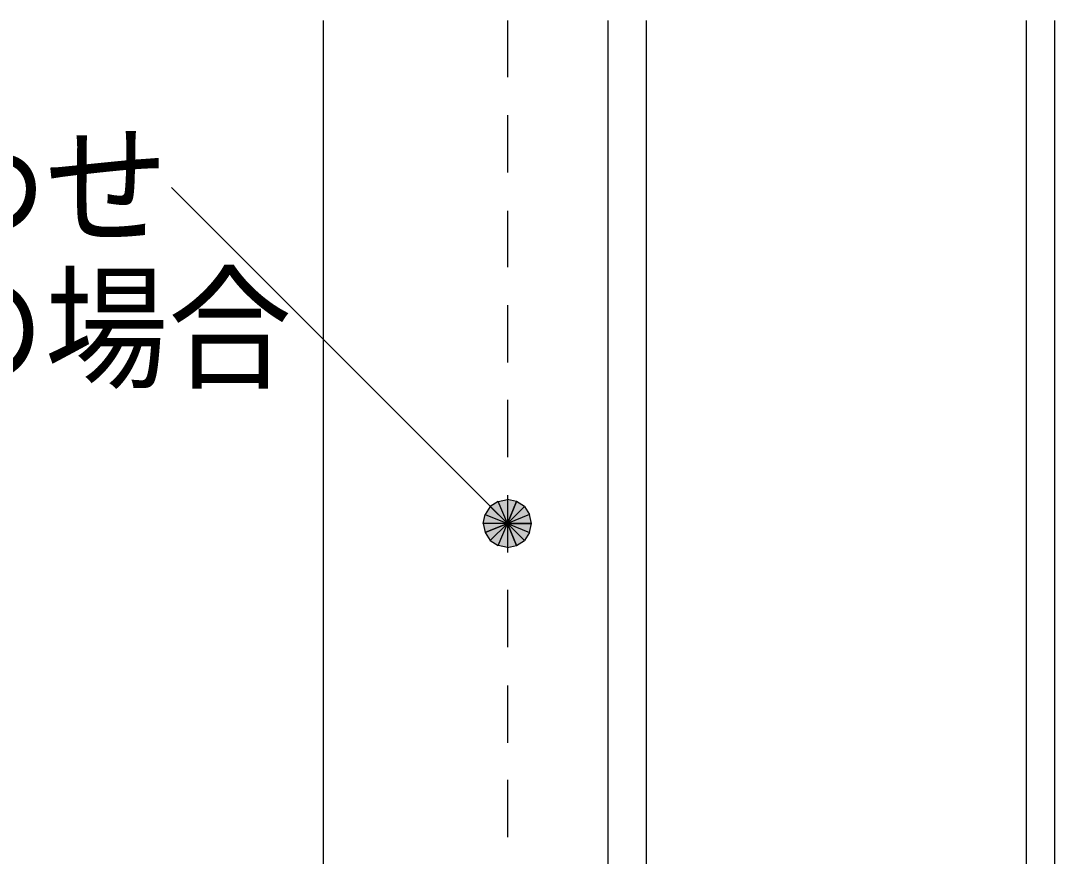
# Model space of a CAD drawing. Header units: millimetres. Extents: x 0 to 420, y 0 to 297.
# Drawn here: x 132.74 to 154.5, y 82.7 to 100.29 of the extents above; entities that cross this region are included whole.
import ezdxf
from ezdxf.enums import TextEntityAlignment as Align

# ---------------------------------------------------------------- set-up
doc = ezdxf.new("R2010")
doc.units = ezdxf.units.MM
doc.styles.add('kst32b', font='NotoSansJP-Variable.ttf')

msp = doc.modelspace()

# ---------------------------------------------------------------- hatches: boundary and pattern name
h = msp.add_hatch(color=7)
h.paths.add_polyline_path([(143.171, 90.17), (142.981, 90.212), (142.981, 89.704), (143.171, 90.17)])
h.paths.add_polyline_path([(142.981, 90.212), (142.981, 89.704), (142.79, 90.17), (142.981, 90.212)])
h.paths.add_polyline_path([(142.981, 89.704), (142.79, 90.17), (142.621, 90.064), (142.981, 89.704)])
h = msp.add_hatch(color=7)
h.paths.add_polyline_path([(143.489, 89.704), (143.446, 89.895), (142.981, 89.704), (143.489, 89.704)])
h.paths.add_polyline_path([(143.446, 89.895), (142.981, 89.704), (143.341, 90.064), (143.446, 89.895)])
h.paths.add_polyline_path([(142.981, 89.704), (143.341, 90.064), (143.171, 90.17), (142.981, 89.704)])
h = msp.add_hatch(color=7)
h.paths.add_polyline_path([(142.621, 90.064), (142.515, 89.895), (142.981, 89.704), (142.621, 90.064)])
h.paths.add_polyline_path([(142.515, 89.895), (142.981, 89.704), (142.473, 89.704), (142.515, 89.895)])
h.paths.add_polyline_path([(142.981, 89.704), (142.473, 89.704), (142.515, 89.514), (142.981, 89.704)])
msp.add_hatch(color=7).paths.add_polyline_path([(142.515, 89.514), (142.621, 89.345), (142.981, 89.704), (142.515, 89.514)])
h = msp.add_hatch(color=7)
h.paths.add_polyline_path([(142.621, 89.345), (142.79, 89.239), (142.981, 89.704), (142.621, 89.345)])
h.paths.add_polyline_path([(142.79, 89.239), (142.981, 89.704), (142.981, 89.196), (142.79, 89.239)])
h.paths.add_polyline_path([(142.981, 89.704), (142.981, 89.196), (143.171, 89.239), (142.981, 89.704)])
h = msp.add_hatch(color=7)
h.paths.add_polyline_path([(143.171, 89.239), (143.341, 89.345), (142.981, 89.704), (143.171, 89.239)])
h.paths.add_polyline_path([(143.341, 89.345), (142.981, 89.704), (143.446, 89.514), (143.341, 89.345)])
h.paths.add_polyline_path([(142.981, 89.704), (143.446, 89.514), (143.489, 89.704), (142.981, 89.704)])

# ---------------------------------------------------------------- linework, layer by layer
at = {"lineweight": 13}
for points in [[(139.107, 100.288), (139.107, 72.496)], [(142.981, 100.288), (142.981, 99.102)], [(145.097, 100.288), (145.097, 72.199)], [(145.902, 100.288), (145.902, 68.495)], [(153.903, 100.288), (153.903, 68.495)], [(154.496, 100.288), (154.496, 66.527)], [(142.981, 98.298), (142.981, 97.091)], [(142.981, 89.704), (135.911, 96.774)], [(142.981, 96.287), (142.981, 95.102)], [(142.981, 94.297), (142.981, 93.091)], [(142.981, 92.308), (142.981, 91.101)], [(142.981, 90.297), (142.981, 89.09)], [(142.981, 88.307), (142.981, 87.101)], [(142.981, 86.296), (142.981, 85.09)], [(142.981, 84.307), (142.981, 83.1)]]:
    msp.add_lwpolyline(points, dxfattribs=at)
at = {"lineweight": 0}
for points in [[(142.981, 89.704), (142.79, 90.17), (142.621, 90.064)], [(142.981, 90.212), (142.981, 89.704), (142.79, 90.17)], [(143.171, 90.17), (142.981, 90.212), (142.981, 89.704)], [(142.981, 89.704), (143.341, 90.064), (143.171, 90.17)], [(142.515, 89.895), (142.981, 89.704), (142.473, 89.704)], [(142.621, 90.064), (142.515, 89.895), (142.981, 89.704)], [(143.446, 89.895), (142.981, 89.704), (143.341, 90.064)], [(143.489, 89.704), (143.446, 89.895), (142.981, 89.704)], [(142.981, 89.704), (142.473, 89.704), (142.515, 89.514)], [(142.515, 89.514), (142.621, 89.345), (142.981, 89.704)], [(142.621, 89.345), (142.79, 89.239), (142.981, 89.704)], [(142.79, 89.239), (142.981, 89.704), (142.981, 89.196)], [(142.981, 89.704), (142.981, 89.196), (143.171, 89.239)], [(143.171, 89.239), (143.341, 89.345), (142.981, 89.704)], [(143.341, 89.345), (142.981, 89.704), (143.446, 89.514)], [(142.981, 89.704), (143.446, 89.514), (143.489, 89.704)]]:
    msp.add_lwpolyline(points, close=True, dxfattribs=at)

# ---------------------------------------------------------------- texts
at = {"style": 'kst32b'}
for s, p, p2 in [('扉の召合わせ', (120.248, 95.779), (135.841, 95.779)), ('両開き戸の場合', (120.248, 92.773), (138.44, 92.773))]:
    msp.add_text(s, height=2.0791, dxfattribs=at).set_placement(p, p2, align=Align.FIT)

doc.saveas('drawing.dxf')
